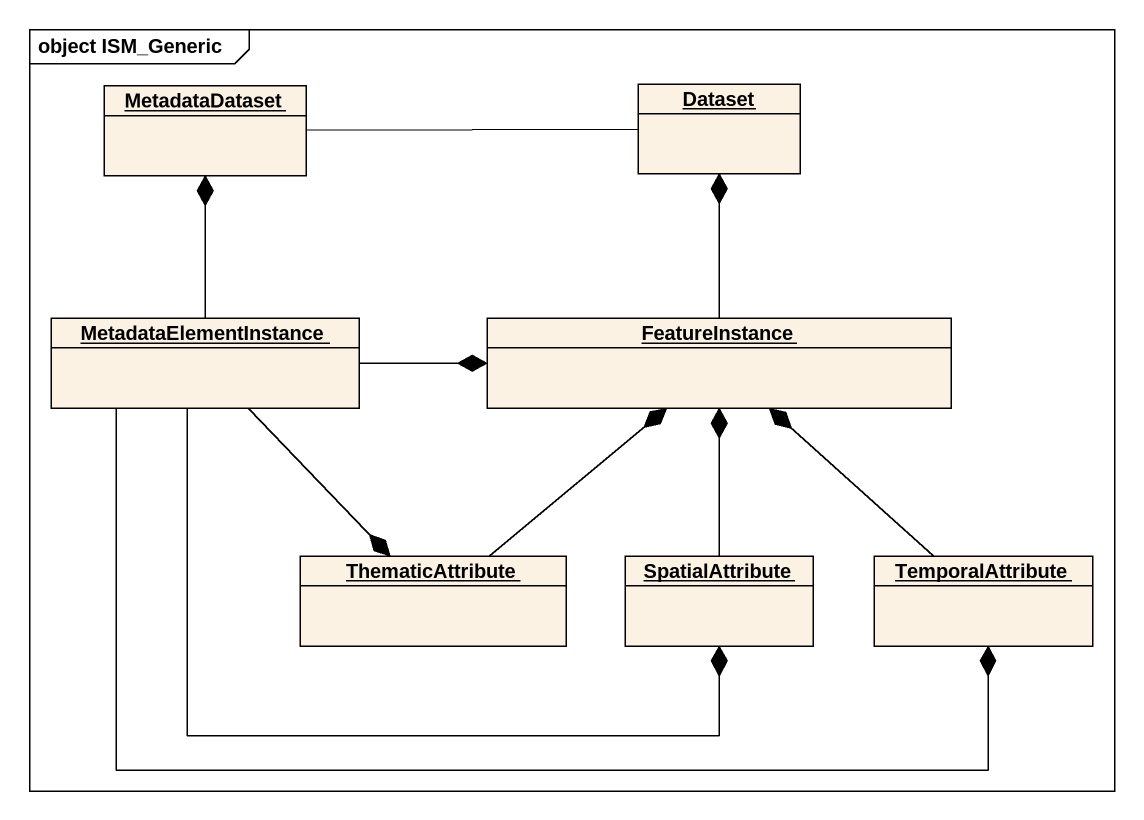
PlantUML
@startuml
mainframe object ISM_Generic
hide circle
hide empty members
object MetadataDataset #FCF2E3
object Dataset #FCF2E3
object MetadataElementInstance #FCF2E3
object FeatureInstance #FCF2E3
object ThematicAttribute #FCF2E3
object SpatialAttribute #FCF2E3
object TemporalAttribute #FCF2E3
Dataset -left- MetadataDataset
MetadataElementInstance -up-* MetadataDataset
MetadataElementInstance -right-* FeatureInstance
MetadataElementInstance --* ThematicAttribute
MetadataElementInstance -right-* SpatialAttribute
MetadataElementInstance -right-* TemporalAttribute
FeatureInstance -up-* Dataset
ThematicAttribute -up-* FeatureInstance
SpatialAttribute -up-* FeatureInstance
TemporalAttribute -up-* FeatureInstance
@enduml
